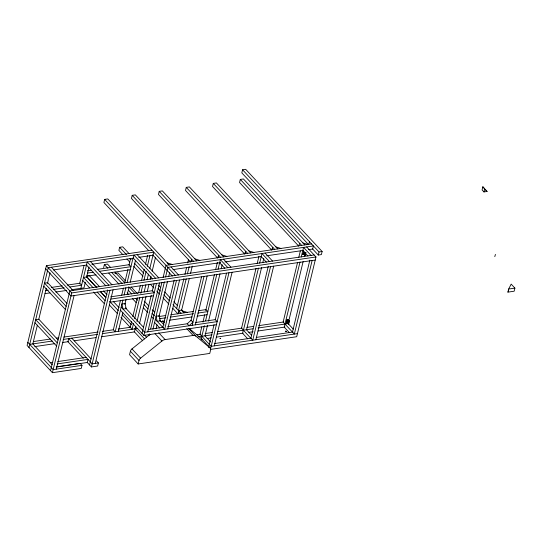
<?xml version="1.0" encoding="UTF-8"?>
<svg xmlns="http://www.w3.org/2000/svg" width="542" height="542" viewBox="0 0 542 542"><rect width="100%" height="100%" fill="white"/><g stroke="black" fill="none" stroke-linecap="round" stroke-linejoin="round"><path stroke-width="0.81" d="M287.45 321.169L287.05 321.42M303.574 252.904L303.947 252.626L303.642 253.019M151.895 250.174L46.395 265.709L27.1 345.457L52.425 372.679L81.239 368.438L81.984 365.355L80.121 363.35L56.246 366.859M28.97 347.463L48.258 267.714L153.759 252.172L149.849 268.344M37.378 325.112L32.832 343.913L52.154 364.691M38.76 319.387L46.28 288.324M47.466 283.419L50.033 272.789M50.562 370.681L69.857 290.932L314.123 254.957M52.425 372.679L71.72 292.931L46.395 265.709M56.293 369.136L74.091 295.559M79.579 283.927L84.044 265.465M80.86 288.344L87.235 261.969L108.834 285.187M169.151 264.909L107.777 198.934L104.66 199.388L103.915 202.478L148.657 250.573M85.338 282.26L83.976 287.883L71.686 289.692M86.503 277.443L89.03 267.01M103.617 267.64L104.362 264.55L107.479 264.096L110.344 267.172M89.545 364.942L107.695 289.909M129.064 253.622L122.749 246.84L119.633 247.301L118.888 250.39L122.905 254.706M196.699 260.858L135.324 194.876L132.207 195.337L131.455 198.419L190.54 261.935M96.523 360.931L98.387 362.937L97.641 366.026L91.408 366.941L109.951 290.282M95.27 363.397L113.068 289.821M120.46 300.349L113.339 329.78L115.202 331.785L122.919 299.902M121.645 295.444L123.427 288.087M124.613 283.181L127.973 269.286M128.962 265.194L130.547 258.656M124.104 294.997L125.886 287.639M127.072 282.734L133.007 258.209M118.325 331.325L122.871 312.524M124.85 304.347L126.035 299.441M127.221 294.536L129.003 287.179M130.188 282.274L135.527 260.201M223.724 256.874L162.349 190.899L159.233 191.353L158.481 194.442L217.566 257.958M131.618 321.569L130.229 327.293L132.099 329.292L133.481 323.574M132.804 316.663L137.35 297.863M138.535 292.958L140.317 285.6M141.503 280.695L144.274 269.252M145.459 264.347L147.634 255.35M134.667 318.669L139.809 297.416M140.798 293.324L142.776 285.153M143.962 280.248L146.137 271.251M147.322 266.346L149.897 255.722M135.805 326.386L134.47 331.921L101.815 336.731M136.997 321.481L142.925 296.955M144.111 292.05L145.893 284.692M147.078 279.787L148.467 274.062M150.08 334.373L131.97 348.913A3.388 2.283 -42.9 0 0 130.398 351.243L129.565 354.705L138.176 363.967L209.761 353.425L210.601 349.956A3.388 2.283 -42.9 0 0 210.086 347.937L201.475 338.675L189.097 328.418M139.518 323.472L146.049 296.494M147.234 291.589L149.009 284.232M150.202 279.326L150.988 276.054M152.18 271.149L155.54 257.254M142.031 333.391L151.252 295.275M152.241 291.203L154.009 283.873M216.393 324.719L143.894 335.396L156.469 283.432M138.176 363.967L139.016 360.498A3.388 2.283 -42.9 0 1 140.581 358.174L161.929 341.04A5.44 3.672 -42.9 0 1 165.08 339.583L193.108 335.457A5.44 3.672 -42.9 0 1 195.757 336.06L210.086 347.937M147.763 331.846L159.585 282.971M149.07 335.491L149.47 333.858M150.656 328.953L161.929 282.355M163.115 277.45L166.035 265.37L311.555 243.941M250.75 252.897L189.375 186.915L186.258 187.376L185.506 190.466L244.591 253.974M152.912 329.319L164.382 281.908M165.574 277.003L167.898 267.375L313.425 245.946L312.673 249.035L308.493 249.652M156.035 328.865L157.024 324.773M158.996 316.603L167.505 281.447M168.691 276.542L169.68 272.457M162.79 327.354L174.219 280.106M176.475 280.485L164.653 329.36L155.33 319.34M167.769 328.906L179.592 280.024M176.658 308.601L183.948 278.459M184.937 274.387L186.516 267.87M187.695 262.985L188.48 259.726M186.211 278.839L178.521 310.607L181.645 310.146L189.327 278.378M187.39 273.947L189.165 266.617M178.772 312.815L179.145 311.277L177.891 313.737M191.346 260.851L191.719 259.313L190.466 261.772M190.513 273.486L192.281 266.156M277.775 248.913L216.4 182.939L213.284 183.399L212.532 186.482L271.617 249.998M190.926 320.857L201.563 276.867M192.2 325.308L204.022 276.427M195.316 324.848L207.139 275.966M218.372 256.874L218.744 255.329L217.491 257.796M201.76 326.941L199.984 334.299L211.17 346.331L297.443 333.621M202.945 322.043L204.727 314.685M205.716 310.593L214.422 274.625M215.608 269.72L217.383 262.362M201.102 339.394L204.415 325.681M205.601 320.776L216.875 274.177M218.06 269.272L220.391 259.645L227.85 267.66M304.8 244.937L243.426 178.955L240.309 179.416L239.557 182.505L298.642 246.014M312.524 248.866L318.269 255.045L321.386 254.584L322.131 251.502L245.689 169.321L242.565 169.775L241.82 172.864L308.5 244.544M207.539 325.22L204.964 335.85L210.702 342.016M208.521 321.135L219.998 273.717M221.183 268.812L222.173 264.726M208.555 347.408L214.049 324.705M215.235 319.8L226.509 273.202M210.608 348.642L228.968 272.755M214.286 345.871L232.084 272.294M245.397 252.897L245.77 251.352L244.517 253.812M255.993 268.5L241.556 328.181L243.426 330.186L258.453 268.053M257.186 263.595L258.961 256.237M259.638 263.148L261.969 253.52L269.428 261.542M246.542 329.726L261.569 267.592M262.762 262.687L263.751 258.602M272.233 249.686L272.795 247.369L271.542 249.835M268.283 266.264L250.885 338.201L252.748 340.207L270.546 266.63M255.865 339.746L273.663 266.169M297.572 262.382L283.134 322.056L294.326 334.082L312.124 260.512M298.757 257.477L300.343 250.932M300.031 261.935L284.252 327.151L289.414 332.7M301.216 257.03L303.547 247.403L311.006 255.417M286.339 322.869L287.084 319.787L288.127 319.631L289.367 320.966L288.622 324.055L287.328 322.822L286.339 322.869L287.375 322.72L293.283 329.15M305.932 252.538L305.051 255.641L303.886 254.388L302.903 254.442L303.649 251.352M286.413 322.957L287.084 319.787M302.978 254.523L303.723 251.441M287.328 322.822L288.127 319.631M303.886 254.388L304.502 251.976M288.71 321.149L303.147 261.474M304.34 256.569L305.322 252.477M288.493 324.075L289.238 320.986L288.073 319.733L287.165 319.868M305.051 255.641L305.803 252.558M292.456 332.077L309.861 260.14M306.664 246.942L315.986 256.962L296.698 336.711L210.425 349.414M318.269 255.045L319.014 251.962L242.565 169.775M482.841 186.841L482.089 189.93L483.959 191.929L487.075 191.475L482.841 186.841L484.704 188.846L483.959 191.929M507.915 292.131L508.66 289.049L511.174 284.116L514.9 288.127L514.155 291.217L507.915 292.131L508.633 290.729M494.792 256.644L495.415 254.408M298.567 245.858L299.821 243.392M308.439 244.401L309.692 241.935M303.683 252.884L304.015 252.735M304.936 253.771L304.855 253.039L304.834 253.812M288.398 321.481L288.324 322.239L288.324 321.541M53.373 269.936L86.862 265.004M91.889 264.266L133.759 258.1M138.779 257.355L153.013 255.262M87.357 270.837L91.53 270.228M97.377 269.367L129.084 264.692L130.954 266.698L99.24 271.366M87.553 273.087L93.4 272.226M86.896 275.939L89.234 275.593L99.559 286.691M86.808 276.176L95.988 274.821M101.828 273.967L130.202 269.787M114.904 273.331L118.02 272.877L125.453 280.864M51.388 287.429L62.228 285.83M67.235 285.092L79.742 283.249L81.605 285.255L69.932 286.975M173.006 269.598L220.682 262.579M224.862 261.962L261.657 256.542M266.678 255.804L303.473 250.39M45.745 290.532L48.245 290.166M53.251 289.428L64.091 287.836M319.014 251.962L322.131 251.502M302.903 254.442L303.94 254.286L305.187 255.628M45 293.622L50.006 292.883M55.84 292.023L66.68 290.431M71.72 292.931L315.986 256.962M315.241 260.052L70.975 296.02L45.643 268.791M110.636 296.833L152.363 290.688L154.226 292.694L110.832 299.082M110.08 302.172L153.481 295.776M159.091 316.508L165.791 315.519M170.811 314.78L193.406 311.454M198.426 310.715L205.953 309.604L207.823 311.609L197.776 313.086M159.287 318.757L165.981 317.775M170.161 317.158L193.596 313.703M160.208 321.596L164.395 320.979M169.416 320.241L192.01 316.914M197.031 316.176L207.071 314.699M33.706 341.507L50.453 339.041M56.314 338.174L58.827 337.808M63.854 337.063L98.183 332.009M102.37 331.392L113.251 329.793M118.278 329.048L130.839 327.199M29.708 344.373L52.317 341.04M63.204 339.441L97.533 334.387M102.56 333.642L137.553 328.493M148.61 329.448L163.609 327.239M167.776 326.623L187.776 323.676M195.276 322.571L215.276 319.631L217.146 321.63L144.639 332.307L121.178 307.084M34.823 346.595L54.925 343.635M62.459 342.524L68.319 341.663M74.179 340.803L95.948 337.598M196.807 334.766L200.987 334.157M205.167 333.54L212.694 332.429M217.708 331.69L241.949 328.12M246.969 327.382L253.656 326.399M258.67 325.661L283.744 321.968M508.66 289.049L514.9 288.127M197.837 336.894L212.051 334.807M217.064 334.068L253.012 328.77M258.026 328.032L288.12 323.601M207.071 338.513L211.251 337.896M216.272 337.158L243.04 333.215M248.893 332.354L253.073 331.738M258.094 330.999L284.862 327.056M50.277 362.673L52.784 362.3M57.784 361.568L86.137 357.388M57.147 363.939L88.007 359.393L87.255 362.483L73.915 364.448M214.327 343.587L251.183 338.154M256.21 337.415L293.066 331.989M56.402 367.029L72.249 364.691M81.984 365.355L53.177 369.597L27.845 342.368M98.387 362.937L92.154 363.851L68.692 338.635L67.946 341.724L83.292 358.221M302.937 242.931L307.917 244.476M275.912 246.915L280.892 248.46M248.886 250.892L253.866 252.437M221.861 254.869L226.841 256.413M194.835 258.852L199.815 260.397M167.288 262.904L172.275 264.455M182.261 310.817L187.247 312.361M303.608 252.992L303.981 252.653M485.212 189.47L487.075 191.475M240.309 179.416L301.684 245.397M302.802 250.485L307.964 256.041M213.284 183.399L274.659 249.374M265.085 253.067L272.545 261.081M261.224 256.61L266.386 262.159M186.258 187.376L247.633 253.358M223.507 259.184L230.967 267.206M159.233 191.353L220.608 257.335M219.645 262.735L224.808 268.283M132.207 195.337L193.582 261.312M246.454 329.739L251.617 335.288M250.797 338.215L243.338 330.2L242.586 333.283L247.755 338.831M171.021 266.915L178.474 274.936M104.66 199.388L175.357 275.39M152.668 254.889L172.315 276.013M137.133 254.625L158.731 277.843M155.608 278.303L134.01 255.086L133.264 258.168L152.587 278.947M158.318 285.072L160.608 287.538M164.626 291.853L170.364 298.019M173.806 301.718L177.248 305.424M181.258 309.739L184.131 312.822M119.633 247.301L126.516 254.699M129.958 258.398L131.103 259.632M134.545 263.331L143.725 273.202M158.068 288.615L160.357 291.081M163.799 294.78L169.538 300.945M172.979 304.645L181.008 313.276M126.916 259.022L129.782 262.104M133.799 266.42L142.98 276.284M150.432 284.299L153.874 287.998M156.746 291.088L159.612 294.171M163.054 297.87L168.792 304.035M172.803 308.351L177.966 313.899M188.867 328.648L195.757 336.06M186.787 328.669L193.108 335.457M131.171 287.009L137.458 293.771M144.321 301.149L148.894 306.061M152.322 309.753L154.612 312.212M162.614 320.817L164.334 322.659M114.931 272.104L124.674 282.578M128.691 286.887L134.992 293.669M159.592 320.112L164.185 325.051M144.064 304.679L148.061 308.981M152.065 313.283L154.355 315.742M104.362 264.55L107.804 268.249M111.815 272.565L122.133 283.649M128.434 290.431L131.875 294.123M135.886 298.439L137.607 300.288M143.312 307.768L147.891 312.68M151.32 316.372L153.603 318.832M108.773 273.182L119.091 284.272M127.113 292.897L128.833 294.746M132.275 298.446L136.286 302.761M154.585 322.429L159.748 327.978M158.765 332.795L165.08 339.583M90.358 261.515L111.95 284.733M155.039 333.635L161.929 341.04M86.49 265.058L105.812 285.83M125.432 307.849L143.623 327.402M103.569 291.007L107.011 294.706M113.325 301.494L119.057 307.66M144.87 335.403L146.591 337.26M120.432 310.173L143.894 335.396M86.686 276.671L97.011 287.768M100.453 291.467L105.615 297.016M109.633 301.332L118.237 310.586M122.248 314.902L131.428 324.766M134.87 328.466L144.619 338.946M96.286 287.335L86.625 276.948L83.502 277.409L93.17 287.795M100.263 291.616L105.947 297.721M109.457 305.038L117.492 313.669M120.934 317.368L130.107 327.239M134.125 331.555L142.729 340.803M97.147 292.07L105.101 300.627M82.757 280.499L89.579 287.829M93.556 292.104L104.355 303.716M131.97 348.913L140.581 358.174M130.398 351.243L139.016 360.498M51.375 267.253L72.974 290.471M66.964 303.459L47.642 282.687L44.525 283.148L66.124 306.365M43.78 286.23L65.372 309.448M71.808 338.174L91.137 358.946M87.269 362.496L91.408 366.941M58.13 339.99L38.807 319.218L35.684 319.678L57.283 342.896M34.939 322.761L56.537 345.979M201.475 338.675A3.388 2.283 -42.9 0 1 202.064 340.091M220.032 338.371L220.675 338.303L220.032 338.371M285.614 331.372L286.196 331.555L285.614 331.372M285.661 331.169L286.251 331.352L285.688 331.135M191.082 320.214L187.214 323.764L189.077 325.762L192.945 322.219L191.082 320.214M125.046 303.54L121.93 304.001L123.048 309.089L126.164 308.628L125.046 303.54M159.192 315.796L156.076 316.25L157.194 321.345L160.31 320.884L159.192 315.796"/></g></svg>
